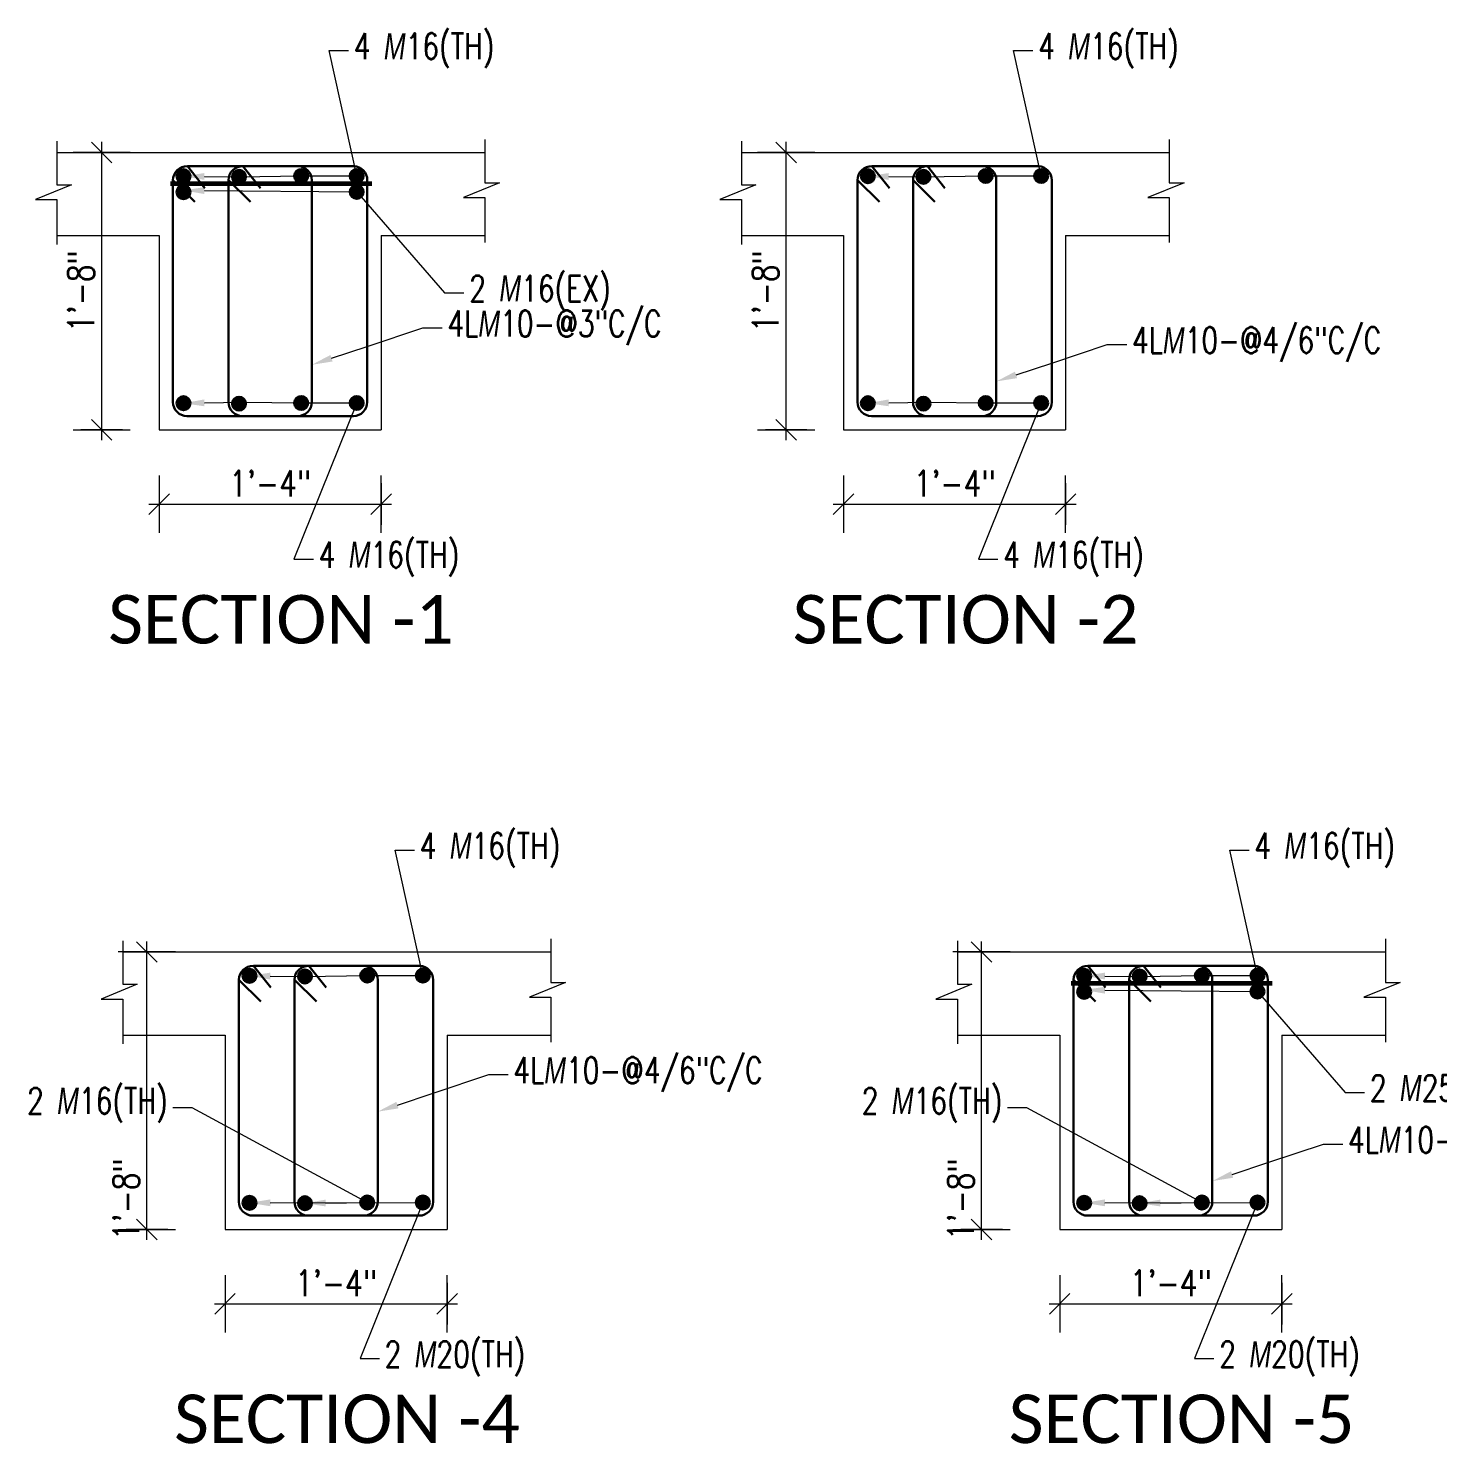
# Model space of a CAD drawing. Header units: inches. Extents: x 0 to 162649, y -36601 to -26324.
# Drawn here: x 156905 to 157006.6, y -36089.4 to -35987.4 of the extents above; entities that cross this region are included whole.
import ezdxf
from ezdxf import colors
from ezdxf.entities.mleader import LeaderData, LeaderLine
from ezdxf.math import Vec2, Vec3

# ---------------------------------------------------------------- set-up
doc = ezdxf.new("R2010")
doc.units = ezdxf.units.IN
doc.header["$MEASUREMENT"] = 0
for name, color, linetype, lineweight in [('Dim', 1, 'Continuous', 13), ('hatch', 252, 'Continuous', 0), ('OL_AR_Text', 140, 'Continuous', 5), ('Rein', 3, 'Continuous', 30), ('Stirrups', 191, 'Continuous', 25), ('TEXT', 7, 'Continuous', 9)]:
    doc.layers.add(name, color=color, linetype=linetype, lineweight=lineweight)
doc.styles.add('1-8 Annotative Text', font='calibri.ttf', dxfattribs={"height": 0.125})
doc.styles.add('DIM', font='simplex.shx', dxfattribs={"width": 0.75})
doc.styles.add('rmtext', font='romans.shx', dxfattribs={"width": 0.8})
doc.dimstyles.new('DIM-24', dxfattribs={"dimscale": 24, "dimtxt": 0.078125, "dimasz": 0.0625, "dimexe": 0.0625, "dimexo": 0.015625, "dimgap": 0.015625, "dimtad": 1, "dimdec": 1, "dimzin": 3, "dimdsep": 46, "dimlunit": 4, "dimtxsty": 'rmtext', "dimblk": 'OBLIQUE', "dimcen": 0.09375, "dimdle": 0.03125, "dimclrd": 1, "dimclre": 1, "dimclrt": 2, "dimadec": 0, "dimazin": 0, "dimtfac": 0.75, "dimtdec": 1, "dimtix": 1, "dimtmove": 0, "dimatfit": 3, "dimfxl": 0.0625, "dimfxlon": 1, "dimfrac": 1, "dimtolj": 1, "dimtzin": 0, "dimlwd": -1, "dimlwe": 5, "dimarcsym": 0})

# ---------------------------------------------------------------- blocks, each defined once
blk = doc.blocks.new('_Oblique')
for p, q in [((0, -1.375), (0, 1.375)), ((-0.495, -0.495), (0.495, 0.495))]:
    blk.add_line(p, q)
blk = doc.blocks.new('*D251')
at = {"layer": 'Defpoints', "color": 0, "transparency": 16777216}
for p in [(156914.44, -36016.37), (156930.44, -36016.37), (156930.44, -36021.72)]:
    blk.add_point(p, dxfattribs=at)
at = {"layer": 'Dim', "color": 1, "lineweight": 5, "transparency": 16777216}
for p, q in [((156914.44, -36020.22), (156914.44, -36023.22)), ((156930.44, -36020.22), (156930.44, -36023.22))]:
    blk.add_line(p, q, dxfattribs=at)
at = {"layer": 'Dim', "color": 1, "transparency": 16777216}
blk.add_line((156913.69, -36021.72), (156931.19, -36021.72), dxfattribs=at)
at = {"layer": 'Dim', "color": 1, "transparency": 16777216, "xscale": 1.5, "yscale": 1.5, "zscale": 1.5, "rotation": 180}
blk.add_blockref('_Oblique', (156914.44, -36021.72), dxfattribs=at)
at = {"layer": 'Dim', "color": 1, "transparency": 16777216, "xscale": 1.5, "yscale": 1.5, "zscale": 1.5}
blk.add_blockref('_Oblique', (156930.44, -36021.72), dxfattribs=at)
at = {"layer": 'Dim', "color": 2, "transparency": 16777216, "insert": (156922.44, -36020.23), "char_height": 1.875, "attachment_point": 5, "style": 'rmtext'}
blk.add_mtext('\\A1;1\'-4"', dxfattribs=at)
blk = doc.blocks.new('*D252')
at = {"layer": 'Defpoints', "color": 0, "transparency": 16777216}
for p in [(156910.3, -35996.37), (156914.44, -35996.37), (156914.44, -36016.37)]:
    blk.add_point(p, dxfattribs=at)
at = {"layer": 'Dim', "color": 1, "transparency": 16777216}
blk.add_line((156910.3, -36017.12), (156910.3, -35995.62), dxfattribs=at)
at = {"layer": 'Dim', "color": 1, "lineweight": 5, "transparency": 16777216}
for p, q in [((156911.8, -35996.37), (156908.8, -35996.37)), ((156911.8, -36016.37), (156908.8, -36016.37))]:
    blk.add_line(p, q, dxfattribs=at)
at = {"layer": 'Dim', "color": 1, "transparency": 16777216, "xscale": 1.5, "yscale": 1.5, "zscale": 1.5}
for p, rotation in [((156910.3, -35996.37), 90), ((156910.3, -36016.37), 270)]:
    blk.add_blockref('_Oblique', p, dxfattribs=dict(at, rotation=rotation))
at = {"layer": 'Dim', "color": 2, "transparency": 16777216, "insert": (156908.81, -36006.37), "char_height": 1.875, "attachment_point": 5, "rotation": 90, "style": 'rmtext'}
blk.add_mtext('\\A1;1\'-8"', dxfattribs=at)
blk = doc.blocks.new('*D253')
at = {"layer": 'Defpoints', "color": 0, "transparency": 16777216}
for p in [(156963.77, -36016.37), (156979.77, -36016.37), (156979.77, -36021.72)]:
    blk.add_point(p, dxfattribs=at)
at = {"layer": 'Dim', "color": 1, "lineweight": 5, "transparency": 16777216}
for p, q in [((156963.77, -36020.22), (156963.77, -36023.22)), ((156979.77, -36020.22), (156979.77, -36023.22))]:
    blk.add_line(p, q, dxfattribs=at)
at = {"layer": 'Dim', "color": 1, "transparency": 16777216}
blk.add_line((156963.02, -36021.72), (156980.52, -36021.72), dxfattribs=at)
at = {"layer": 'Dim', "color": 1, "transparency": 16777216, "xscale": 1.5, "yscale": 1.5, "zscale": 1.5, "rotation": 180}
blk.add_blockref('_Oblique', (156963.77, -36021.72), dxfattribs=at)
at = {"layer": 'Dim', "color": 1, "transparency": 16777216, "xscale": 1.5, "yscale": 1.5, "zscale": 1.5}
blk.add_blockref('_Oblique', (156979.77, -36021.72), dxfattribs=at)
at = {"layer": 'Dim', "color": 2, "transparency": 16777216, "insert": (156971.77, -36020.23), "char_height": 1.875, "attachment_point": 5, "style": 'rmtext'}
blk.add_mtext('\\A1;1\'-4"', dxfattribs=at)
blk = doc.blocks.new('*D254')
at = {"layer": 'Defpoints', "color": 0, "transparency": 16777216}
for p in [(156959.63, -35996.37), (156963.77, -35996.37), (156963.77, -36016.37)]:
    blk.add_point(p, dxfattribs=at)
at = {"layer": 'Dim', "color": 1, "transparency": 16777216}
blk.add_line((156959.63, -36017.12), (156959.63, -35995.62), dxfattribs=at)
at = {"layer": 'Dim', "color": 1, "lineweight": 5, "transparency": 16777216}
for p, q in [((156961.13, -35996.37), (156958.13, -35996.37)), ((156961.13, -36016.37), (156958.13, -36016.37))]:
    blk.add_line(p, q, dxfattribs=at)
at = {"layer": 'Dim', "color": 1, "transparency": 16777216, "xscale": 1.5, "yscale": 1.5, "zscale": 1.5}
for p, rotation in [((156959.63, -35996.37), 90), ((156959.63, -36016.37), 270)]:
    blk.add_blockref('_Oblique', p, dxfattribs=dict(at, rotation=rotation))
at = {"layer": 'Dim', "color": 2, "transparency": 16777216, "insert": (156958.14, -36006.37), "char_height": 1.875, "attachment_point": 5, "rotation": 90, "style": 'rmtext'}
blk.add_mtext('\\A1;1\'-8"', dxfattribs=at)
blk = doc.blocks.new('*D257')
at = {"layer": 'Defpoints', "color": 0, "transparency": 16777216}
for p in [(156919.19, -36074), (156935.19, -36074), (156935.19, -36079.35)]:
    blk.add_point(p, dxfattribs=at)
at = {"layer": 'Dim', "color": 1, "lineweight": 5, "transparency": 16777216}
for p, q in [((156919.19, -36077.85), (156919.19, -36080.85)), ((156935.19, -36077.85), (156935.19, -36080.85))]:
    blk.add_line(p, q, dxfattribs=at)
at = {"layer": 'Dim', "color": 1, "transparency": 16777216}
blk.add_line((156918.44, -36079.35), (156935.94, -36079.35), dxfattribs=at)
at = {"layer": 'Dim', "color": 1, "transparency": 16777216, "xscale": 1.5, "yscale": 1.5, "zscale": 1.5, "rotation": 180}
blk.add_blockref('_Oblique', (156919.19, -36079.35), dxfattribs=at)
at = {"layer": 'Dim', "color": 1, "transparency": 16777216, "xscale": 1.5, "yscale": 1.5, "zscale": 1.5}
blk.add_blockref('_Oblique', (156935.19, -36079.35), dxfattribs=at)
at = {"layer": 'Dim', "color": 2, "transparency": 16777216, "insert": (156927.19, -36077.86), "char_height": 1.875, "attachment_point": 5, "style": 'rmtext'}
blk.add_mtext('\\A1;1\'-4"', dxfattribs=at)
blk = doc.blocks.new('*D258')
at = {"layer": 'Defpoints', "color": 0, "transparency": 16777216}
for p in [(156913.56, -36054), (156919.19, -36054), (156919.19, -36074)]:
    blk.add_point(p, dxfattribs=at)
at = {"layer": 'Dim', "color": 1, "transparency": 16777216}
blk.add_line((156913.56, -36074.75), (156913.56, -36053.25), dxfattribs=at)
at = {"layer": 'Dim', "color": 1, "lineweight": 5, "transparency": 16777216}
for p, q in [((156915.06, -36054), (156912.06, -36054)), ((156915.06, -36074), (156912.06, -36074))]:
    blk.add_line(p, q, dxfattribs=at)
at = {"layer": 'Dim', "color": 1, "transparency": 16777216, "xscale": 1.5, "yscale": 1.5, "zscale": 1.5}
for p, rotation in [((156913.56, -36054), 90), ((156913.56, -36074), 270)]:
    blk.add_blockref('_Oblique', p, dxfattribs=dict(at, rotation=rotation))
at = {"layer": 'Dim', "color": 2, "transparency": 16777216, "insert": (156912.07, -36071.82), "char_height": 1.875, "attachment_point": 5, "rotation": 90, "style": 'rmtext'}
blk.add_mtext('\\A1;1\'-8"', dxfattribs=at)
blk = doc.blocks.new('*D259')
at = {"layer": 'Defpoints', "color": 0, "transparency": 16777216}
for p in [(156979.34, -36074), (156995.34, -36074), (156995.34, -36079.35)]:
    blk.add_point(p, dxfattribs=at)
at = {"layer": 'Dim', "color": 1, "lineweight": 5, "transparency": 16777216}
for p, q in [((156979.34, -36077.85), (156979.34, -36080.85)), ((156995.34, -36077.85), (156995.34, -36080.85))]:
    blk.add_line(p, q, dxfattribs=at)
at = {"layer": 'Dim', "color": 1, "transparency": 16777216}
blk.add_line((156978.59, -36079.35), (156996.09, -36079.35), dxfattribs=at)
at = {"layer": 'Dim', "color": 1, "transparency": 16777216, "xscale": 1.5, "yscale": 1.5, "zscale": 1.5, "rotation": 180}
blk.add_blockref('_Oblique', (156979.34, -36079.35), dxfattribs=at)
at = {"layer": 'Dim', "color": 1, "transparency": 16777216, "xscale": 1.5, "yscale": 1.5, "zscale": 1.5}
blk.add_blockref('_Oblique', (156995.34, -36079.35), dxfattribs=at)
at = {"layer": 'Dim', "color": 2, "transparency": 16777216, "insert": (156987.34, -36077.86), "char_height": 1.875, "attachment_point": 5, "style": 'rmtext'}
blk.add_mtext('\\A1;1\'-4"', dxfattribs=at)
blk = doc.blocks.new('*D260')
at = {"layer": 'Defpoints', "color": 0, "transparency": 16777216}
for p in [(156973.71, -36054), (156979.34, -36054), (156979.34, -36074)]:
    blk.add_point(p, dxfattribs=at)
at = {"layer": 'Dim', "color": 1, "transparency": 16777216}
blk.add_line((156973.71, -36074.75), (156973.71, -36053.25), dxfattribs=at)
at = {"layer": 'Dim', "color": 1, "lineweight": 5, "transparency": 16777216}
for p, q in [((156975.21, -36054), (156972.21, -36054)), ((156975.21, -36074), (156972.21, -36074))]:
    blk.add_line(p, q, dxfattribs=at)
at = {"layer": 'Dim', "color": 1, "transparency": 16777216, "xscale": 1.5, "yscale": 1.5, "zscale": 1.5}
for p, rotation in [((156973.71, -36054), 90), ((156973.71, -36074), 270)]:
    blk.add_blockref('_Oblique', p, dxfattribs=dict(at, rotation=rotation))
at = {"layer": 'Dim', "color": 2, "transparency": 16777216, "insert": (156972.22, -36071.82), "char_height": 1.875, "attachment_point": 5, "rotation": 90, "style": 'rmtext'}
blk.add_mtext('\\A1;1\'-8"', dxfattribs=at)

msp = doc.modelspace()

# ---------------------------------------------------------------- hatches: boundary and pattern name
at = {"layer": 'Rein'}
h = msp.add_hatch(color=256, dxfattribs=at)
h.dxf.hatch_style = 1
h.paths.add_polyline_path([(156916.7, -35998.09, 1), (156915.7, -35998.09, 1)])
h = msp.add_hatch(color=256, dxfattribs=at)
h.dxf.hatch_style = 1
h.paths.add_polyline_path([(156920.7, -35998.13, 1), (156919.7, -35998.13, 1)])
h = msp.add_hatch(color=256, dxfattribs=at)
h.dxf.hatch_style = 1
h.paths.add_polyline_path([(156925.18, -35998.07, 1), (156924.18, -35998.07, 1)])
h = msp.add_hatch(color=256, dxfattribs=at)
h.dxf.hatch_style = 1
h.paths.add_polyline_path([(156929.18, -35998.07, 1), (156928.18, -35998.07, 1)])
h = msp.add_hatch(color=256, dxfattribs=at)
h.dxf.hatch_style = 1
h.paths.add_polyline_path([(156966.02, -35998.09, 1), (156965.02, -35998.09, 1)])
h = msp.add_hatch(color=256, dxfattribs=at)
h.dxf.hatch_style = 1
h.paths.add_polyline_path([(156970.02, -35998.13, 1), (156969.02, -35998.13, 1)])
h = msp.add_hatch(color=256, dxfattribs=at)
h.dxf.hatch_style = 1
h.paths.add_polyline_path([(156974.51, -35998.07, 1), (156973.51, -35998.07, 1)])
h = msp.add_hatch(color=256, dxfattribs=at)
h.dxf.hatch_style = 1
h.paths.add_polyline_path([(156978.51, -35998.07, 1), (156977.51, -35998.07, 1)])
h = msp.add_hatch(color=256, dxfattribs=at)
h.dxf.hatch_style = 1
h.paths.add_polyline_path([(156916.7, -35999.24, 1), (156915.7, -35999.24, 1)])
h = msp.add_hatch(color=256, dxfattribs=at)
h.dxf.hatch_style = 1
h.paths.add_polyline_path([(156929.18, -35999.22, 1), (156928.18, -35999.22, 1)])
h = msp.add_hatch(color=256, dxfattribs=at)
h.dxf.hatch_style = 1
h.paths.add_polyline_path([(156916.7, -36014.45, 1), (156915.7, -36014.45, 1)])
h = msp.add_hatch(color=256, dxfattribs=at)
h.dxf.hatch_style = 1
h.paths.add_polyline_path([(156920.7, -36014.48, 1), (156919.7, -36014.48, 1)])
h = msp.add_hatch(color=256, dxfattribs=at)
h.dxf.hatch_style = 1
h.paths.add_polyline_path([(156925.18, -36014.43, 1), (156924.18, -36014.43, 1)])
h = msp.add_hatch(color=256, dxfattribs=at)
h.dxf.hatch_style = 1
h.paths.add_polyline_path([(156929.18, -36014.43, 1), (156928.18, -36014.43, 1)])
h = msp.add_hatch(color=256, dxfattribs=at)
h.dxf.hatch_style = 1
h.paths.add_polyline_path([(156966.02, -36014.45, 1), (156965.02, -36014.45, 1)])
h = msp.add_hatch(color=256, dxfattribs=at)
h.dxf.hatch_style = 1
h.paths.add_polyline_path([(156970.02, -36014.48, 1), (156969.02, -36014.48, 1)])
h = msp.add_hatch(color=256, dxfattribs=at)
h.dxf.hatch_style = 1
h.paths.add_polyline_path([(156974.51, -36014.43, 1), (156973.51, -36014.43, 1)])
h = msp.add_hatch(color=256, dxfattribs=at)
h.dxf.hatch_style = 1
h.paths.add_polyline_path([(156978.51, -36014.43, 1), (156977.51, -36014.43, 1)])
h = msp.add_hatch(color=256, dxfattribs=at)
h.dxf.hatch_style = 1
h.paths.add_polyline_path([(156921.45, -36055.72, 1), (156920.45, -36055.72, 1)])
h = msp.add_hatch(color=256, dxfattribs=at)
h.dxf.hatch_style = 1
h.paths.add_polyline_path([(156925.45, -36055.76, 1), (156924.45, -36055.76, 1)])
h = msp.add_hatch(color=256, dxfattribs=at)
h.dxf.hatch_style = 1
h.paths.add_polyline_path([(156929.94, -36055.7, 1), (156928.94, -36055.7, 1)])
h = msp.add_hatch(color=256, dxfattribs=at)
h.dxf.hatch_style = 1
h.paths.add_polyline_path([(156933.94, -36055.7, 1), (156932.94, -36055.7, 1)])
h = msp.add_hatch(color=256, dxfattribs=at)
h.dxf.hatch_style = 1
h.paths.add_polyline_path([(156981.6, -36055.72, 1), (156980.6, -36055.72, 1)])
h = msp.add_hatch(color=256, dxfattribs=at)
h.dxf.hatch_style = 1
h.paths.add_polyline_path([(156985.6, -36055.76, 1), (156984.6, -36055.76, 1)])
h = msp.add_hatch(color=256, dxfattribs=at)
h.dxf.hatch_style = 1
h.paths.add_polyline_path([(156990.09, -36055.7, 1), (156989.09, -36055.7, 1)])
h = msp.add_hatch(color=256, dxfattribs=at)
h.dxf.hatch_style = 1
h.paths.add_polyline_path([(156994.09, -36055.7, 1), (156993.09, -36055.7, 1)])
h = msp.add_hatch(color=256, dxfattribs=at)
h.dxf.hatch_style = 1
h.paths.add_polyline_path([(156981.6, -36056.87, 1), (156980.6, -36056.87, 1)])
h = msp.add_hatch(color=256, dxfattribs=at)
h.dxf.hatch_style = 1
h.paths.add_polyline_path([(156994.09, -36056.85, 1), (156993.09, -36056.85, 1)])
h = msp.add_hatch(color=256, dxfattribs=at)
h.dxf.hatch_style = 1
h.paths.add_polyline_path([(156921.45, -36072.08, 1), (156920.45, -36072.08, 1)])
h = msp.add_hatch(color=256, dxfattribs=at)
h.dxf.hatch_style = 1
h.paths.add_polyline_path([(156925.45, -36072.11, 1), (156924.45, -36072.11, 1)])
h = msp.add_hatch(color=256, dxfattribs=at)
h.dxf.hatch_style = 1
h.paths.add_polyline_path([(156929.94, -36072.06, 1), (156928.94, -36072.06, 1)])
h = msp.add_hatch(color=256, dxfattribs=at)
h.dxf.hatch_style = 1
h.paths.add_polyline_path([(156933.94, -36072.06, 1), (156932.94, -36072.06, 1)])
h = msp.add_hatch(color=256, dxfattribs=at)
h.dxf.hatch_style = 1
h.paths.add_polyline_path([(156981.6, -36072.08, 1), (156980.6, -36072.08, 1)])
h = msp.add_hatch(color=256, dxfattribs=at)
h.dxf.hatch_style = 1
h.paths.add_polyline_path([(156985.6, -36072.11, 1), (156984.6, -36072.11, 1)])
h = msp.add_hatch(color=256, dxfattribs=at)
h.dxf.hatch_style = 1
h.paths.add_polyline_path([(156990.09, -36072.06, 1), (156989.09, -36072.06, 1)])
h = msp.add_hatch(color=256, dxfattribs=at)
h.dxf.hatch_style = 1
h.paths.add_polyline_path([(156994.09, -36072.06, 1), (156993.09, -36072.06, 1)])

# ---------------------------------------------------------------- linework, layer by layer
at = {"layer": 'Dim', "lineweight": 60}
for p, q in [((156915.26, -35998.62), (156929.76, -35998.62)), ((156980.16, -36056.25), (156994.66, -36056.25))]:
    msp.add_line(p, q, dxfattribs=at)
at = {"layer": 'hatch'}
for p, q in [((156907.07, -35995.57), (156907.07, -35998.7)), ((156937.91, -35995.43), (156937.91, -35998.56)), ((156956.4, -35995.57), (156956.4, -35998.7)), ((156987.24, -35995.43), (156987.24, -35998.56)), ((156907.07, -35996.37), (156937.91, -35996.37)), ((156956.4, -35996.37), (156987.24, -35996.37)), ((156908.12, -35998.7), (156905.52, -35999.76)), ((156907.07, -35998.7), (156908.12, -35998.7)), ((156938.97, -35998.56), (156936.37, -35999.62)), ((156937.91, -35998.56), (156938.97, -35998.56)), ((156957.45, -35998.7), (156954.85, -35999.76)), ((156956.4, -35998.7), (156957.45, -35998.7)), ((156988.3, -35998.56), (156985.7, -35999.62)), ((156987.24, -35998.56), (156988.3, -35998.56)), ((156905.52, -35999.76), (156907.07, -35999.76)), ((156907.07, -35999.76), (156907.07, -36003)), ((156936.37, -35999.62), (156937.91, -35999.62)), ((156937.91, -35999.62), (156937.91, -36002.86)), ((156954.85, -35999.76), (156956.4, -35999.76)), ((156956.4, -35999.76), (156956.4, -36003)), ((156985.7, -35999.62), (156987.24, -35999.62)), ((156987.24, -35999.62), (156987.24, -36002.86)), ((156907.07, -36002.37), (156914.44, -36002.37)), ((156914.44, -36002.37), (156914.44, -36016.37)), ((156930.44, -36002.37), (156930.44, -36016.37)), ((156930.44, -36002.37), (156937.91, -36002.37)), ((156956.4, -36002.37), (156963.77, -36002.37)), ((156963.77, -36002.37), (156963.77, -36016.37)), ((156979.77, -36002.37), (156979.77, -36016.37)), ((156979.77, -36002.37), (156987.24, -36002.37)), ((156914.44, -36016.37), (156930.44, -36016.37)), ((156963.77, -36016.37), (156979.77, -36016.37)), ((156911.82, -36053.2), (156911.82, -36056.33)), ((156942.66, -36053.06), (156942.66, -36056.19)), ((156971.97, -36053.2), (156971.97, -36056.33)), ((157002.81, -36053.06), (157002.81, -36056.19)), ((156911.82, -36054), (156942.66, -36054)), ((156971.97, -36054), (157002.81, -36054)), ((156912.87, -36056.33), (156910.27, -36057.39)), ((156911.82, -36056.33), (156912.87, -36056.33)), ((156943.72, -36056.19), (156941.12, -36057.25)), ((156942.66, -36056.19), (156943.72, -36056.19)), ((156973.02, -36056.33), (156970.42, -36057.39)), ((156971.97, -36056.33), (156973.02, -36056.33)), ((157003.87, -36056.19), (157001.27, -36057.25)), ((157002.81, -36056.19), (157003.87, -36056.19)), ((156910.27, -36057.39), (156911.82, -36057.39)), ((156911.82, -36057.39), (156911.82, -36060.63)), ((156941.12, -36057.25), (156942.66, -36057.25)), ((156942.66, -36057.25), (156942.66, -36060.49)), ((156970.42, -36057.39), (156971.97, -36057.39)), ((156971.97, -36057.39), (156971.97, -36060.63)), ((157001.27, -36057.25), (157002.81, -36057.25)), ((157002.81, -36057.25), (157002.81, -36060.49)), ((156911.82, -36060), (156919.19, -36060)), ((156919.19, -36060), (156919.19, -36074)), ((156935.19, -36060), (156935.19, -36074)), ((156935.19, -36060), (156942.66, -36060)), ((156971.97, -36060), (156979.34, -36060)), ((156979.34, -36060), (156979.34, -36074)), ((156995.34, -36060), (156995.34, -36074)), ((156995.34, -36060), (157002.81, -36060)), ((156919.19, -36074), (156935.19, -36074)), ((156979.34, -36074), (156995.34, -36074))]:
    msp.add_line(p, q, dxfattribs=at)
at = {"layer": 'Rein'}
for centre in [(156916.2, -35998.09), (156920.2, -35998.13), (156924.68, -35998.07), (156928.68, -35998.07), (156965.52, -35998.09), (156969.52, -35998.13), (156974.01, -35998.07), (156978.01, -35998.07), (156916.2, -35999.24), (156928.68, -35999.22), (156916.2, -36014.45), (156920.2, -36014.48), (156924.68, -36014.43), (156928.68, -36014.43), (156965.52, -36014.45), (156969.52, -36014.48), (156974.01, -36014.43), (156978.01, -36014.43), (156920.95, -36055.72), (156924.95, -36055.76), (156929.44, -36055.7), (156933.44, -36055.7), (156981.1, -36055.72), (156985.1, -36055.76), (156989.59, -36055.7), (156993.59, -36055.7), (156981.1, -36056.87), (156993.59, -36056.85), (156920.95, -36072.08), (156924.95, -36072.11), (156929.44, -36072.06), (156933.44, -36072.06), (156981.1, -36072.08), (156985.1, -36072.11), (156989.59, -36072.06), (156993.59, -36072.06)]:
    msp.add_circle(centre, 0.5, dxfattribs=at)
at = {"layer": 'Stirrups', "lineweight": 30}
for p, q in [((156916.48, -35997.37), (156917.74, -35998.94)), ((156920.48, -35997.37), (156921.74, -35998.94)), ((156965.81, -35997.37), (156967.07, -35998.94)), ((156969.81, -35997.37), (156971.07, -35998.94)), ((156915.44, -35998.37), (156917.02, -35999.93)), ((156919.44, -35998.37), (156921.02, -35999.93)), ((156964.77, -35998.37), (156966.35, -35999.93)), ((156968.77, -35998.37), (156970.35, -35999.93)), ((156921.23, -36055), (156922.49, -36056.57)), ((156925.23, -36055), (156926.49, -36056.57)), ((156981.38, -36055), (156982.64, -36056.57)), ((156985.38, -36055), (156986.64, -36056.57)), ((156920.19, -36056), (156921.77, -36057.56)), ((156924.19, -36056), (156925.77, -36057.56)), ((156980.34, -36056), (156981.92, -36057.56)), ((156984.34, -36056), (156985.92, -36057.56))]:
    msp.add_line(p, q, dxfattribs=at)
for points in [[(156916.44, -36015.37), (156928.44, -36015.37, 0.414214), (156929.44, -36014.37), (156929.44, -35998.37, 0.404381), (156928.48, -35997.37), (156916.48, -35997.37, 0.424115), (156915.44, -35998.37), (156915.44, -36014.37, 0.414214)], [(156920.44, -36015.37), (156924.44, -36015.37, 0.414214), (156925.44, -36014.37), (156925.44, -35998.37, 0.404381), (156924.48, -35997.37), (156920.48, -35997.37, 0.424115), (156919.44, -35998.37), (156919.44, -36014.37, 0.414214)], [(156965.77, -36015.37), (156977.77, -36015.37, 0.414214), (156978.77, -36014.37), (156978.77, -35998.37, 0.404381), (156977.81, -35997.37), (156965.81, -35997.37, 0.424115), (156964.77, -35998.37), (156964.77, -36014.37, 0.414214)], [(156969.77, -36015.37), (156973.77, -36015.37, 0.414214), (156974.77, -36014.37), (156974.77, -35998.37, 0.404381), (156973.81, -35997.37), (156969.81, -35997.37, 0.424115), (156968.77, -35998.37), (156968.77, -36014.37, 0.414214)], [(156921.19, -36073), (156933.19, -36073, 0.414214), (156934.19, -36072), (156934.19, -36056, 0.404381), (156933.23, -36055), (156921.23, -36055, 0.424115), (156920.19, -36056), (156920.19, -36072, 0.414214)], [(156925.19, -36073), (156929.19, -36073, 0.414214), (156930.19, -36072), (156930.19, -36056, 0.404381), (156929.23, -36055), (156925.23, -36055, 0.424115), (156924.19, -36056), (156924.19, -36072, 0.414214)], [(156981.34, -36073), (156993.34, -36073, 0.414214), (156994.34, -36072), (156994.34, -36056, 0.404381), (156993.38, -36055), (156981.38, -36055, 0.424115), (156980.34, -36056), (156980.34, -36072, 0.414214)], [(156985.34, -36073), (156989.34, -36073, 0.414214), (156990.34, -36072), (156990.34, -36056, 0.404381), (156989.38, -36055), (156985.38, -36055, 0.424115), (156984.34, -36056), (156984.34, -36072, 0.414214)]]:
    msp.add_lwpolyline(points, format="xyb", close=True, dxfattribs=at)

# ---------------------------------------------------------------- texts
at = {"layer": 'OL_AR_Text', "char_height": 3.5, "width": 2.6734445e-317, "attachment_point": 1, "style": '1-8 Annotative Text'}
for s, insert in [('SECTION -1', (156910.77, -36028.27)), ('SECTION -2', (156960.1, -36028.27)), ('SECTION -4', (156915.52, -36085.9)), ('SECTION -5', (156975.67, -36085.9))]:
    msp.add_mtext(s, dxfattribs=dict(at, insert=insert))

# ---------------------------------------------------------------- dimensions: what is measured, and where the dimension line sits
at = {"layer": 'Dim'}
for base, p1, p2, picture, middle in [((156910.3, -35996.37), (156914.44, -36016.37), (156914.44, -35996.37), '*D252', (156908.81, -36006.37)), ((156959.63, -35996.37), (156963.77, -36016.37), (156963.77, -35996.37), '*D254', (156958.14, -36006.37))]:
    dim = msp.add_linear_dim(base=base, p1=p1, p2=p2, angle=90, dimstyle='DIM-24', dxfattribs=at)
    dim.commit()
    dim.dimension.update_dxf_attribs({"geometry": picture, "text_midpoint": middle})
for base, p1, p2, picture, middle in [((156930.44, -36021.72), (156914.44, -36016.37), (156930.44, -36016.37), '*D251', (156922.44, -36020.23)), ((156979.77, -36021.72), (156963.77, -36016.37), (156979.77, -36016.37), '*D253', (156971.77, -36020.23)), ((156935.19, -36079.35), (156919.19, -36074), (156935.19, -36074), '*D257', (156927.19, -36077.86)), ((156995.34, -36079.35), (156979.34, -36074), (156995.34, -36074), '*D259', (156987.34, -36077.86))]:
    dim = msp.add_linear_dim(base=base, p1=p1, p2=p2, dimstyle='DIM-24', dxfattribs=at)
    dim.commit()
    dim.dimension.update_dxf_attribs({"geometry": picture, "text_midpoint": middle})
for base, p1, p2, picture, middle in [((156913.56, -36054), (156919.19, -36074), (156919.19, -36054), '*D258', (156913.56, -36071.82)), ((156973.71, -36054), (156979.34, -36074), (156979.34, -36054), '*D260', (156973.71, -36071.82))]:
    dim = msp.add_linear_dim(base=base, p1=p1, p2=p2, angle=90, dimstyle='DIM-24', dxfattribs=at)
    dim.commit()
    dim.dimension.update_dxf_attribs({"geometry": picture, "text_midpoint": middle, "dimtype": 160})

# ---------------------------------------------------------------- leaders
at = {"layer": 'TEXT'}
ml = msp.add_multileader_mtext('Standard', dxfattribs=at)
ml.set_content('4 {\\Fgothici|c0;M}16(TH) ', color=256, style='DIM')
ml.set_leader_properties(color=1, linetype='ByLayer', lineweight=9)
ml.build(insert=Vec2(0, 0))
ml.multileader.update_dxf_attribs({"text_right_attachment_type": 2, "dogleg_length": 0.25, "arrow_head_size": 1.5, "scale": 32})
ctx = ml.context
ctx.base_point, ctx.scale, ctx.char_height, ctx.arrow_head_size, ctx.landing_gap_size, ctx.plane_origin = Vec3(156928.09, -35989.03), 32, 1.875, 1.5, 0.375, Vec3(156939.19, -35997.13)
ctx.right_attachment = 2
notes = []
notes.append((ctx, [(0, (1, 1, 0), (156926.69, -35989.03), (1, 0), 1.4, [(3, [(156916.2, -35998.09), (156920.2, -35998.13), (156924.68, -35998.07), (156928.68, -35998.07)], 0, [])])]))
ctx.mtext.insert, ctx.mtext.flow_direction = Vec3(156928.47, -35987.78), 5
ml = msp.add_multileader_mtext('Standard', dxfattribs=at)
ml.set_content('4 {\\Fgothici|c0;M}16(TH) ', color=256, style='DIM')
ml.set_leader_properties(color=1, linetype='ByLayer', lineweight=9)
ml.build(insert=Vec2(0, 0))
ml.multileader.update_dxf_attribs({"text_right_attachment_type": 2, "dogleg_length": 0.25, "arrow_head_size": 1.5, "scale": 32})
ctx = ml.context
ctx.base_point, ctx.scale, ctx.char_height, ctx.arrow_head_size, ctx.landing_gap_size, ctx.plane_origin = Vec3(156977.42, -35989.03), 32, 1.875, 1.5, 0.375, Vec3(156988.52, -35997.13)
ctx.right_attachment = 2
notes.append((ctx, [(0, (1, 1, 0), (156976.01, -35989.03), (1, 0), 1.4, [(3, [(156965.52, -35998.09), (156969.52, -35998.13), (156974.01, -35998.07), (156978.01, -35998.07)], 0, [])])]))
ctx.mtext.insert, ctx.mtext.flow_direction = Vec3(156977.79, -35987.78), 5
ml = msp.add_multileader_mtext('Standard', dxfattribs=at)
ml.set_content('2 {\\Fgothici|c0;M}16(EX) ', color=256, style='DIM')
ml.set_leader_properties(color=1, linetype='ByLayer', lineweight=9)
ml.build(insert=Vec2(0, 0))
ml.multileader.update_dxf_attribs({"text_right_attachment_type": 2, "dogleg_length": 0.25, "arrow_head_size": 1.5, "scale": 32})
ctx = ml.context
ctx.base_point, ctx.scale, ctx.char_height, ctx.arrow_head_size, ctx.landing_gap_size, ctx.plane_origin = Vec3(156936.42, -36006.49), 32, 1.875, 1.5, 0.375, Vec3(156937.23, -36004.44)
ctx.right_attachment = 2
notes.append((ctx, [(0, (1, 1, 0), (156935.01, -36006.49), (1, 0), 1.4, [(3, [(156916.2, -35999.11), (156928.68, -35999.22)], 0, [])])]))
ctx.mtext.insert, ctx.mtext.flow_direction = Vec3(156936.79, -36005.24), 5
ml = msp.add_multileader_mtext('Standard', dxfattribs=at)
ml.set_content('4L{\\Fgothici|c0;M}10-@3"C/C ', color=256, style='DIM')
ml.set_leader_properties(color=1, linetype='ByLayer', lineweight=9)
ml.build(insert=Vec2(0, 0))
ml.multileader.update_dxf_attribs({"text_right_attachment_type": 2, "dogleg_length": 0.25, "arrow_head_size": 1.5, "scale": 32})
ctx = ml.context
ctx.base_point, ctx.scale, ctx.char_height, ctx.arrow_head_size, ctx.landing_gap_size, ctx.plane_origin = Vec3(156934.85, -36009.02), 32, 1.875, 1.5, 0.375, Vec3(156945.38, -36018.77)
ctx.right_attachment = 2
notes.append((ctx, [(0, (1, 1, 0), (156933.44, -36009.02), (1, 0), 1.4, [(1, [(156925.44, -36011.68), (156929.44, -36010.35)], 0, [])])]))
ctx.mtext.insert, ctx.mtext.flow_direction = Vec3(156935.22, -36007.77), 5
ml = msp.add_multileader_mtext('Standard', dxfattribs=at)
ml.set_content('4L{\\Fgothici|c0;M}10-@4/6"C/C ', color=256, style='DIM')
ml.set_leader_properties(color=1, linetype='ByLayer', lineweight=9)
ml.build(insert=Vec2(0, 0))
ml.multileader.update_dxf_attribs({"text_right_attachment_type": 2, "dogleg_length": 0.25, "arrow_head_size": 1.5, "scale": 32})
ctx = ml.context
ctx.base_point, ctx.scale, ctx.char_height, ctx.arrow_head_size, ctx.landing_gap_size, ctx.plane_origin = Vec3(156984.18, -36010.22), 32, 1.875, 1.5, 0.375, Vec3(156994.71, -36019.97)
ctx.right_attachment = 2
notes.append((ctx, [(0, (1, 1, 0), (156982.77, -36010.22), (1, 0), 1.4, [(1, [(156974.77, -36012.88), (156978.77, -36011.55)], 0, [])])]))
ctx.mtext.insert, ctx.mtext.flow_direction = Vec3(156984.55, -36008.97), 5
ml = msp.add_multileader_mtext('Standard', dxfattribs=at)
ml.set_content('4 {\\Fgothici|c0;M}16(TH) ', color=256, style='DIM')
ml.set_leader_properties(color=1, linetype='ByLayer', lineweight=9)
ml.build(insert=Vec2(0, 0))
ml.multileader.update_dxf_attribs({"text_right_attachment_type": 2, "dogleg_length": 0.25, "arrow_head_size": 1.5, "scale": 32})
ctx = ml.context
ctx.base_point, ctx.scale, ctx.char_height, ctx.arrow_head_size, ctx.landing_gap_size, ctx.plane_origin = Vec3(156925.57, -36025.68), 32, 1.875, 1.5, 0.375, Vec3(156937.23, -36023.63)
ctx.right_attachment = 2
notes.append((ctx, [(0, (1, 1, 0), (156924.16, -36025.68), (1, 0), 1.4, [(3, [(156916.2, -36014.45), (156920.44, -36014.37), (156924.68, -36014.43), (156928.68, -36014.43)], 0, [])])]))
ctx.mtext.insert, ctx.mtext.flow_direction = Vec3(156925.94, -36024.43), 5
ml = msp.add_multileader_mtext('Standard', dxfattribs=at)
ml.set_content('4 {\\Fgothici|c0;M}16(TH) ', color=256, style='DIM')
ml.set_leader_properties(color=1, linetype='ByLayer', lineweight=9)
ml.build(insert=Vec2(0, 0))
ml.multileader.update_dxf_attribs({"text_right_attachment_type": 2, "dogleg_length": 0.25, "arrow_head_size": 1.5, "scale": 32})
ctx = ml.context
ctx.base_point, ctx.scale, ctx.char_height, ctx.arrow_head_size, ctx.landing_gap_size, ctx.plane_origin = Vec3(156974.9, -36025.68), 32, 1.875, 1.5, 0.375, Vec3(156986.56, -36023.63)
ctx.right_attachment = 2
notes.append((ctx, [(0, (1, 1, 0), (156973.49, -36025.68), (1, 0), 1.4, [(3, [(156965.52, -36014.45), (156969.77, -36014.37), (156974.01, -36014.43), (156978.01, -36014.43)], 0, [])])]))
ctx.mtext.insert, ctx.mtext.flow_direction = Vec3(156975.27, -36024.43), 5
ml = msp.add_multileader_mtext('Standard', dxfattribs=at)
ml.set_content('4 {\\Fgothici|c0;M}16(TH) ', color=256, style='DIM')
ml.set_leader_properties(color=1, linetype='ByLayer', lineweight=9)
ml.build(insert=Vec2(0, 0))
ml.multileader.update_dxf_attribs({"text_right_attachment_type": 2, "dogleg_length": 0.25, "arrow_head_size": 1.5, "scale": 32})
ctx = ml.context
ctx.base_point, ctx.scale, ctx.char_height, ctx.arrow_head_size, ctx.landing_gap_size, ctx.plane_origin = Vec3(156932.84, -36046.66), 32, 1.875, 1.5, 0.375, Vec3(156943.94, -36054.76)
ctx.right_attachment = 2
notes.append((ctx, [(0, (1, 1, 0), (156931.44, -36046.66), (1, 0), 1.4, [(3, [(156920.95, -36055.72), (156924.95, -36055.76), (156929.44, -36055.7), (156933.44, -36055.7)], 0, [])])]))
ctx.mtext.insert, ctx.mtext.flow_direction = Vec3(156933.22, -36045.41), 5
ml = msp.add_multileader_mtext('Standard', dxfattribs=at)
ml.set_content('4 {\\Fgothici|c0;M}16(TH) ', color=256, style='DIM')
ml.set_leader_properties(color=1, linetype='ByLayer', lineweight=9)
ml.build(insert=Vec2(0, 0))
ml.multileader.update_dxf_attribs({"text_right_attachment_type": 2, "dogleg_length": 0.25, "arrow_head_size": 1.5, "scale": 32})
ctx = ml.context
ctx.base_point, ctx.scale, ctx.char_height, ctx.arrow_head_size, ctx.landing_gap_size, ctx.plane_origin = Vec3(156992.99, -36046.66), 32, 1.875, 1.5, 0.375, Vec3(157004.09, -36054.76)
ctx.right_attachment = 2
notes.append((ctx, [(0, (1, 1, 0), (156991.59, -36046.66), (1, 0), 1.4, [(3, [(156981.1, -36055.72), (156985.1, -36055.76), (156989.59, -36055.7), (156993.59, -36055.7)], 0, [])])]))
ctx.mtext.insert, ctx.mtext.flow_direction = Vec3(156993.37, -36045.41), 5
ml = msp.add_multileader_mtext('Standard', dxfattribs=at)
ml.set_content('2 {\\Fgothici|c0;M}25(EX) ', color=256, style='DIM')
ml.set_leader_properties(color=1, linetype='ByLayer', lineweight=9)
ml.build(insert=Vec2(0, 0))
ml.multileader.update_dxf_attribs({"text_right_attachment_type": 2, "dogleg_length": 0.25, "arrow_head_size": 1.5, "scale": 32})
ctx = ml.context
ctx.base_point, ctx.scale, ctx.char_height, ctx.arrow_head_size, ctx.landing_gap_size, ctx.plane_origin = Vec3(157001.32, -36064.12), 32, 1.875, 1.5, 0.375, Vec3(157002.13, -36062.07)
ctx.right_attachment = 2
notes.append((ctx, [(0, (1, 1, 0), (156999.91, -36064.12), (1, 0), 1.4, [(3, [(156981.1, -36056.74), (156993.59, -36056.85)], 0, [])])]))
ctx.mtext.insert, ctx.mtext.flow_direction = Vec3(157001.69, -36062.87), 5
ml = msp.add_multileader_mtext('Standard', dxfattribs=at)
ml.set_content('4L{\\Fgothici|c0;M}10-@4/6"C/C ', color=256, style='DIM')
ml.set_leader_properties(color=1, linetype='ByLayer', lineweight=9)
ml.build(insert=Vec2(0, 0))
ml.multileader.update_dxf_attribs({"text_right_attachment_type": 2, "dogleg_length": 0.25, "arrow_head_size": 1.5, "scale": 32})
ctx = ml.context
ctx.base_point, ctx.scale, ctx.char_height, ctx.arrow_head_size, ctx.landing_gap_size, ctx.plane_origin = Vec3(156939.6, -36062.84), 32, 1.875, 1.5, 0.375, Vec3(156950.13, -36072.6)
ctx.right_attachment = 2
notes.append((ctx, [(0, (1, 1, 0), (156938.19, -36062.84), (1, 0), 1.4, [(1, [(156930.19, -36065.51), (156934.19, -36064.18)], 0, [])])]))
ctx.mtext.insert, ctx.mtext.flow_direction = Vec3(156939.97, -36061.59), 5
ml = msp.add_multileader_mtext('Standard', dxfattribs=at)
ml.set_content('2 {\\Fgothici|c0;M}16(TH) ', color=256, style='DIM')
ml.set_leader_properties(color=1, linetype='ByLayer', lineweight=9)
ml.build(insert=Vec2(0, 0))
ml.multileader.update_dxf_attribs({"text_right_attachment_type": 2, "dogleg_length": 0.25, "arrow_head_size": 1.5, "scale": 32})
ctx = ml.context
ctx.base_point, ctx.scale, ctx.char_height, ctx.arrow_head_size, ctx.landing_gap_size, ctx.plane_origin = Vec3(156903.83, -36065.04), 32, 1.875, 1.5, 0.375, Vec3(156943.94, -36071.12)
ctx.right_attachment, ctx.text_align_type = 2, 2
notes.append((ctx, [(1, (1, 1, 0), (156916.83, -36065.22), (-1, 0), 1.4, [(2, [(156924.95, -36072.11), (156929.44, -36072.06)], 0, [])])]))
ctx.mtext.insert, ctx.mtext.alignment, ctx.mtext.flow_direction = Vec3(156915.05, -36063.79), 3, 5
ml = msp.add_multileader_mtext('Standard', dxfattribs=at)
ml.set_content('2 {\\Fgothici|c0;M}16(TH) ', color=256, style='DIM')
ml.set_leader_properties(color=1, linetype='ByLayer', lineweight=9)
ml.build(insert=Vec2(0, 0))
ml.multileader.update_dxf_attribs({"text_right_attachment_type": 2, "dogleg_length": 0.25, "arrow_head_size": 1.5, "scale": 32})
ctx = ml.context
ctx.base_point, ctx.scale, ctx.char_height, ctx.arrow_head_size, ctx.landing_gap_size, ctx.plane_origin = Vec3(156963.98, -36065.04), 32, 1.875, 1.5, 0.375, Vec3(157004.09, -36071.12)
ctx.right_attachment, ctx.text_align_type = 2, 2
notes.append((ctx, [(1, (1, 1, 0), (156976.98, -36065.22), (-1, 0), 1.4, [(2, [(156985.1, -36072.11), (156989.59, -36072.06)], 0, [])])]))
ctx.mtext.insert, ctx.mtext.alignment, ctx.mtext.flow_direction = Vec3(156975.2, -36063.79), 3, 5
ml = msp.add_multileader_mtext('Standard', dxfattribs=at)
ml.set_content('4L{\\Fgothici|c0;M}10-@4/6"C/C ', color=256, style='DIM')
ml.set_leader_properties(color=1, linetype='ByLayer', lineweight=9)
ml.build(insert=Vec2(0, 0))
ml.multileader.update_dxf_attribs({"text_right_attachment_type": 2, "dogleg_length": 0.25, "arrow_head_size": 1.5, "scale": 32})
ctx = ml.context
ctx.base_point, ctx.scale, ctx.char_height, ctx.arrow_head_size, ctx.landing_gap_size, ctx.plane_origin = Vec3(156999.75, -36067.85), 32, 1.875, 1.5, 0.375, Vec3(157010.28, -36077.6)
ctx.right_attachment = 2
notes.append((ctx, [(0, (1, 1, 0), (156998.34, -36067.85), (1, 0), 1.4, [(1, [(156990.34, -36070.51), (156994.34, -36069.18)], 0, [])])]))
ctx.mtext.insert, ctx.mtext.flow_direction = Vec3(157000.12, -36066.6), 5
ml = msp.add_multileader_mtext('Standard', dxfattribs=at)
ml.set_content('2 {\\Fgothici|c0;M}20(TH) ', color=256, style='DIM')
ml.set_leader_properties(color=1, linetype='ByLayer', lineweight=9)
ml.build(insert=Vec2(0, 0))
ml.multileader.update_dxf_attribs({"text_right_attachment_type": 2, "dogleg_length": 0.25, "arrow_head_size": 1.5, "scale": 32})
ctx = ml.context
ctx.base_point, ctx.scale, ctx.char_height, ctx.arrow_head_size, ctx.landing_gap_size, ctx.plane_origin = Vec3(156930.32, -36083.31), 32, 1.875, 1.5, 0.375, Vec3(156941.98, -36081.26)
ctx.right_attachment = 2
notes.append((ctx, [(0, (1, 1, 0), (156928.92, -36083.31), (1, 0), 1.4, [(3, [(156920.95, -36072.08), (156933.44, -36072.06)], 0, [])])]))
ctx.mtext.insert, ctx.mtext.flow_direction = Vec3(156930.69, -36082.06), 5
ml = msp.add_multileader_mtext('Standard', dxfattribs=at)
ml.set_content('2 {\\Fgothici|c0;M}20(TH) ', color=256, style='DIM')
ml.set_leader_properties(color=1, linetype='ByLayer', lineweight=9)
ml.build(insert=Vec2(0, 0))
ml.multileader.update_dxf_attribs({"text_right_attachment_type": 2, "dogleg_length": 0.25, "arrow_head_size": 1.5, "scale": 32})
ctx = ml.context
ctx.base_point, ctx.scale, ctx.char_height, ctx.arrow_head_size, ctx.landing_gap_size, ctx.plane_origin = Vec3(156990.47, -36083.31), 32, 1.875, 1.5, 0.375, Vec3(157002.13, -36081.26)
ctx.right_attachment = 2
notes.append((ctx, [(0, (1, 1, 0), (156989.06, -36083.31), (1, 0), 1.4, [(3, [(156981.1, -36072.08), (156993.59, -36072.06)], 0, [])])]))
ctx.mtext.insert, ctx.mtext.flow_direction = Vec3(156990.84, -36082.06), 5
for ctx, leaders in notes:
    for number, flags, end, landing, length, lines in leaders:
        leader = LeaderData()
        leader.index, (leader.has_last_leader_line, leader.has_dogleg_vector, leader.attachment_direction) = number, flags
        leader.last_leader_point, leader.dogleg_vector, leader.dogleg_length = Vec3(end), Vec3(landing), length
        for number, points, colour, breaks in lines:
            line = LeaderLine()
            line.index, line.vertices, line.color, line.breaks = number, Vec3.list(points), colors.encode_raw_color(colour), breaks
            leader.lines.append(line)
        ctx.leaders.append(leader)

doc.saveas('drawing.dxf')
